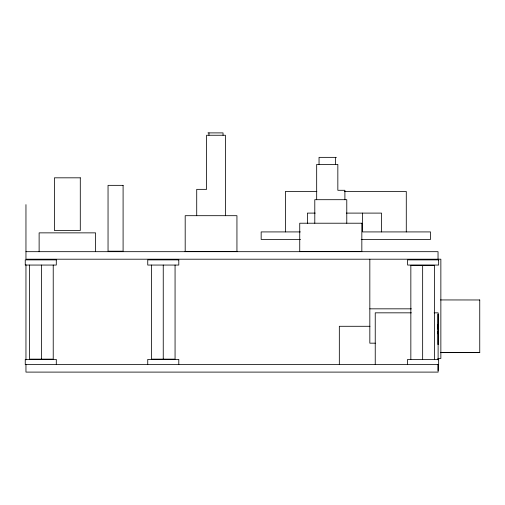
<?xml version="1.0" encoding="UTF-8"?>
<svg xmlns="http://www.w3.org/2000/svg" width="505" height="505" viewBox="0 0 505 505"><rect width="100%" height="100%" fill="white"/><g stroke="black" fill="none" stroke-linecap="round" stroke-linejoin="round"><path stroke-width="0.76" d="M438.1 329.298L438.132 314.009L438.132 344.587L438.132 324.589L438.144 326.943M438.144 331.646L438.132 334.001L438.125 331.646M438.087 370.601L438.132 364.578L438.132 372.103L25.957 372.103L25.957 364.578M207.965 132.897L223.04 132.897L223.04 135.252M336.418 157.358L319.046 157.358L319.046 164.415M316.862 191.464L285.388 191.464L285.388 231.921M344.416 191.464L406.285 191.464L406.285 231.921M315.234 213.104L307.381 213.104L307.381 223.292M346.342 213.104L381.559 213.104L381.559 231.921M300.361 231.921L261.161 231.921L261.161 239.446L300.544 239.446M361.195 239.446L430.512 239.446L430.512 231.921L362.54 231.921L362.54 213.104M185.19 251.439L236.94 251.439M25.957 251.679L438.037 251.679L438.037 259.204M440.467 299.938L479.75 299.976M369.83 308.833L411.379 308.833M411.405 312.829L375.24 312.829L375.24 364.578M434.117 312.829L438.132 312.829L438.113 359.888M369.957 326.287L339.328 326.287L339.328 364.578M375.316 343.173L369.83 343.173L369.83 259.204M440.474 352.591L479.75 352.591M440.467 352.629L479.744 352.629L479.744 299.938M437.803 358.462L440.859 358.462L440.859 259.204L25.957 259.204L25.957 204.632M434.47 359.402L434.47 265.321L410.843 265.321L410.843 359.402M422.653 265.321L422.653 359.402M407.604 364.578L407.604 359.402L438.649 359.402L438.649 364.578L25.25 364.578L25.25 359.402L56.295 359.402L56.295 364.578M346.777 223.216L346.777 199.696L314.792 199.696L314.792 223.216M344.896 199.696L344.896 190.29L337.839 190.29L337.839 164.415L316.673 164.415L316.673 199.696M335.484 157.358L335.484 164.415M236.94 251.679L236.94 215.692L185.19 215.692L185.19 251.679M225.413 215.692L225.413 135.252L206.595 135.252L206.595 189.35L196.716 189.35L196.716 215.692M208.95 132.897L208.95 135.252M178.795 364.578L178.795 359.402L147.744 359.402L147.744 364.578M175.065 265.056L175.065 359.137L151.437 359.137L151.437 265.056M163.248 265.056L163.248 359.137M95.578 251.679L95.578 232.862L39.125 232.862L39.125 251.679M53.227 265.056L53.227 359.137L29.599 359.137L29.599 265.056M41.41 265.056L41.41 359.137M25.957 264.708L25.957 359.857M80.289 177.823L54.414 177.823L54.414 230.507L80.289 230.507L80.289 177.823M123.094 185.348L108.045 185.348L108.045 251.206L123.094 251.206L123.094 185.348M361.833 223.216L299.736 223.216L299.736 251.439L361.833 251.439L361.833 223.216M56.295 259.879L25.25 259.879L25.25 265.056L56.295 265.056L56.295 259.879M178.795 259.879L147.744 259.879L147.744 265.056L178.795 265.056L178.795 259.879M438.649 259.879L407.604 259.879L407.604 265.056L438.649 265.056L438.649 259.879"/></g></svg>
